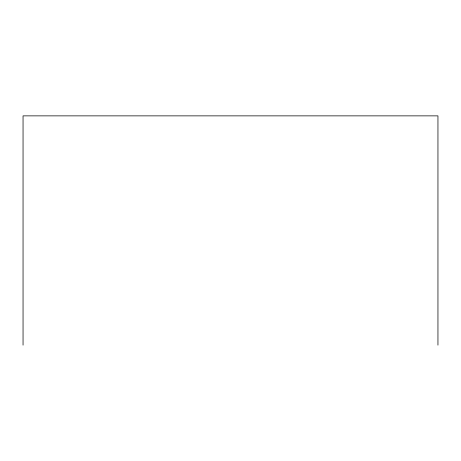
<?xml version="1.0" encoding="UTF-8"?>
<svg xmlns="http://www.w3.org/2000/svg" width="461" height="461" viewBox="0 0 461 461"><rect width="100%" height="100%" fill="white"/><g stroke="black" fill="none" stroke-linecap="round" stroke-linejoin="round"><path stroke-width="0.69" d="M437.95 345.133L437.95 115.867L23.05 115.867L23.05 345.133"/></g></svg>
